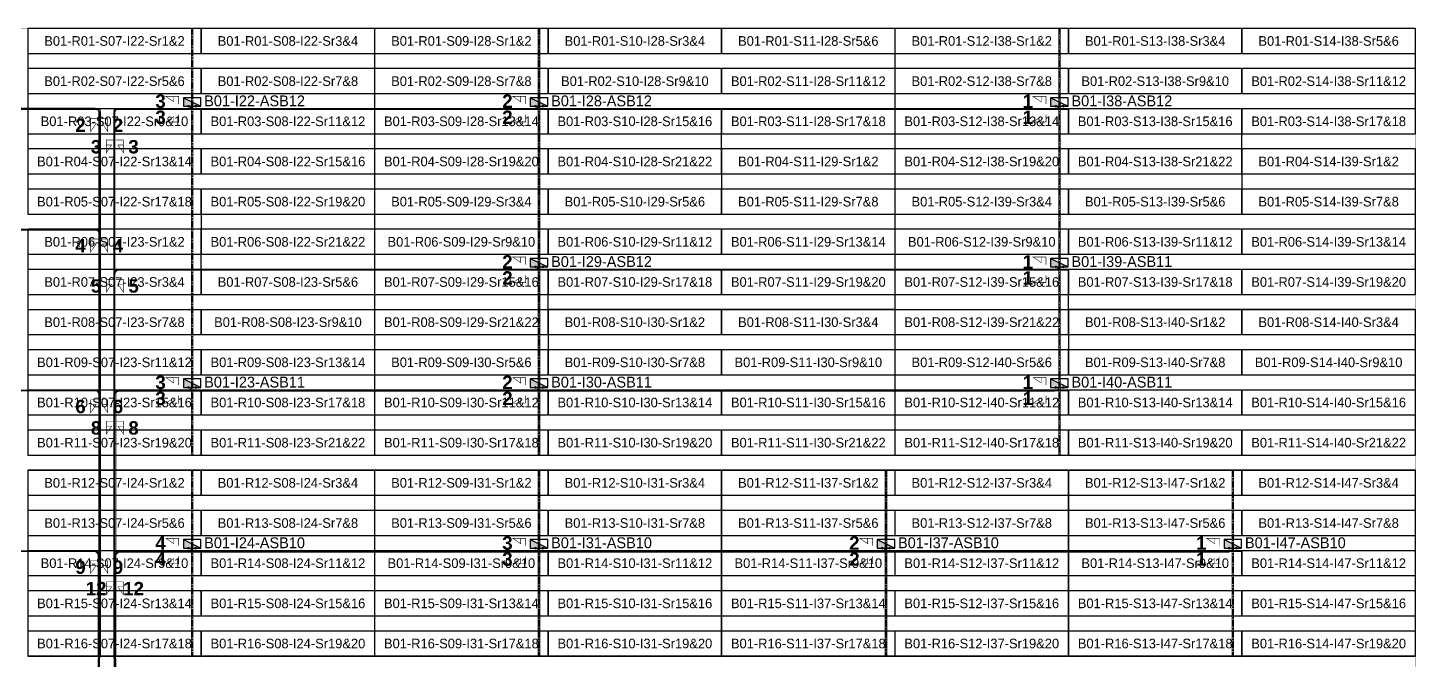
# Model space of a CAD drawing. Header units: metres. Extents: x 530339 to 530792, y 2674872 to 2675147.
# Drawn here: x 530533 to 530792.2, y 2675028.6 to 2675146.7 of the extents above; entities that cross this region are included whole.
import ezdxf
from ezdxf.enums import TextEntityAlignment as Align

# ---------------------------------------------------------------- set-up
doc = ezdxf.new("R2010")
doc.units = ezdxf.units.M
doc.linetypes.add('CENTER', pattern=[2, 1.25, -0.25, 0.25, -0.25])
doc.layers.add('Boundary-12.5 MW Block', color=6, linetype='Continuous', lineweight=9)
doc.layers.add('PILE', color=1, linetype='Continuous', lineweight=15)
for name, color, linetype in [('DC Trench BL-01', 40, 'Continuous'), ('E-Inverter Grouping', 2, 'Continuous'), ('Excavation', 7, 'Continuous'), ('Inverter Block-01', 7, 'Continuous'), ('LT Cable(AG) INV to LT Panel BL-01', 2, 'Continuous'), ('Messenger Wire Block-01 (Master Path)', 30, 'Continuous'), ('Messenger Wire Block-01 (MW Path)', 191, 'Continuous'), ('Messenger Wire Exc Link', 7, 'Continuous'), ('MMS Table Block-01', 8, 'Continuous'), ('Plan Line - DC BL-01', 40, 'Continuous'), ('Section Marking BL-01', 2, 'Continuous')]:
    doc.layers.add(name, color=color, linetype=linetype)
doc.styles.add('BoldTextStyle', font='arialbd.ttf')
doc.styles.get("Standard").update_dxf_attribs({"font": 'Adani Regular.ttf'})

# ---------------------------------------------------------------- blocks, each defined once
blk = doc.blocks.new('MMS Table (32.292 x 4.788)')
at = {"color": 0}
blk.add_lwpolyline([(0, -0.002), (0, 4.786), (32.292, 4.786), (32.292, -0.002)], close=True, dxfattribs=at)
at = {"color": 7}
blk.add_attdef('ID1', text='', height=1.8, dxfattribs=at).set_placement((16.146, 2.392), align=Align.MIDDLE_CENTER)
blk = doc.blocks.new('Inverter Block')
h = blk.add_hatch(color=0)
h.dxf.hatch_style = 1
h.paths.add_polyline_path([(-1.46, 2.27), (-1.46, 0.85), (1.46, 0.85)])
at = {"color": 0}
blk.add_lwpolyline([(1.46, 2.27), (-1.46, 2.27), (-1.46, 0.85), (1.46, 0.85)], close=True, dxfattribs=at)
blk.add_lwpolyline([(-1.46, 2.27), (1.46, 0.85)], dxfattribs=at)
at = {"layer": 'PILE'}
for centre in [(-0.61, 0.85), (0.61, 0.85)]:
    blk.add_circle(centre, 0.156, dxfattribs=at)
at = {"color": 7}
blk.add_attdef('ID', (-1.46, 3.01), '', height=1.8, dxfattribs=at)

msp = doc.modelspace()

# ---------------------------------------------------------------- linework, layer by layer
at = {"layer": 'Boundary-12.5 MW Block', "const_width": 0.05}
msp.add_lwpolyline([(530338.75, 2675146.58), (530792.14, 2675146.58), (530792.14, 2674871.79), (530338.75, 2674871.79)], close=True, dxfattribs=at)
at = {"layer": 'DC Trench BL-01', "color": 40, "const_width": 0.15}
for points in [[(530563.9, 2675146.58), (530563.6, 2675146.58), (530563.6, 2675066.79), (530563.9, 2675066.79)], [(530628.68, 2675146.58), (530628.38, 2675146.58), (530628.38, 2675066.79), (530628.68, 2675066.79)], [(530725.86, 2675146.58), (530725.56, 2675146.58), (530725.56, 2675066.79), (530725.86, 2675066.79)], [(530563.9, 2675064.08), (530563.6, 2675064.08), (530563.6, 2675029.29), (530563.9, 2675029.29)], [(530628.68, 2675064.08), (530628.38, 2675064.08), (530628.38, 2675029.29), (530628.68, 2675029.29)], [(530693.47, 2675064.08), (530693.17, 2675064.08), (530693.17, 2675029.29), (530693.47, 2675029.29)], [(530758.25, 2675064.08), (530757.95, 2675064.08), (530757.95, 2675029.29), (530758.25, 2675029.29)]]:
    msp.add_lwpolyline(points, close=True, dxfattribs=at)
at = {"layer": 'E-Inverter Grouping'}
for points in [[(530597.78, 2675104.29), (530565.49, 2675104.29), (530565.49, 2675111.79), (530533.1, 2675111.79), (530533.1, 2675146.58), (530597.78, 2675146.58)], [(530694.96, 2675146.58), (530694.96, 2675126.79), (530662.57, 2675126.79), (530662.57, 2675119.29), (530597.88, 2675119.29), (530597.88, 2675146.58)], [(530792.14, 2675146.58), (530792.14, 2675126.79), (530759.74, 2675126.79), (530759.74, 2675119.29), (530695.06, 2675119.29), (530695.06, 2675146.58)], [(530662.67, 2675116.58), (530662.67, 2675124.08), (530694.96, 2675124.08), (530694.96, 2675096.79), (530630.18, 2675096.79), (530630.18, 2675089.29), (530597.88, 2675089.29), (530597.88, 2675116.58)], [(530759.84, 2675116.58), (530759.84, 2675124.08), (530792.14, 2675124.08), (530792.14, 2675096.79), (530727.35, 2675096.79), (530727.35, 2675089.29), (530695.06, 2675089.29), (530695.06, 2675116.58)], [(530565.39, 2675101.58), (530597.78, 2675101.58), (530597.78, 2675066.79), (530533.1, 2675066.79), (530533.1, 2675109.08), (530565.39, 2675109.08)], [(530694.96, 2675066.79), (530597.88, 2675066.79), (530597.88, 2675086.58), (530630.28, 2675086.58), (530630.28, 2675094.08), (530694.96, 2675094.08)], [(530792.14, 2675066.79), (530695.06, 2675066.79), (530695.06, 2675086.58), (530727.45, 2675086.58), (530727.45, 2675094.08), (530792.14, 2675094.08)]]:
    msp.add_lwpolyline(points, close=True, dxfattribs=at)
at = {"layer": 'E-Inverter Grouping', "color": 3}
for points in [[(530597.78, 2675029.29), (530533.1, 2675029.29), (530533.1, 2675064.08), (530597.78, 2675064.08)], [(530662.57, 2675029.29), (530597.88, 2675029.29), (530597.88, 2675064.08), (530662.57, 2675064.08)], [(530727.35, 2675029.29), (530662.67, 2675029.29), (530662.67, 2675064.08), (530727.35, 2675064.08)], [(530792.14, 2675029.29), (530727.45, 2675029.29), (530727.45, 2675064.08), (530792.14, 2675064.08)]]:
    msp.add_lwpolyline(points, close=True, dxfattribs=at)
at = {"layer": 'Excavation', "color": 3, "const_width": 0.1}
for points in [[(530555.11, 2675003.68), (530553.27, 2675004.48), (530546.35, 2675004.48), (530546.35, 2675028.6)], [(530556.67, 2675004.64), (530556.67, 2675008.14), (530549.35, 2675014.66), (530549.35, 2675028.6)]]:
    msp.add_lwpolyline(points, dxfattribs=at)
at = {"layer": 'LT Cable(AG) INV to LT Panel BL-01'}
for points in [[(530556.15, 2675003.25), (530555.51, 2675003.25, -0.154546), (530554.99, 2675003.41), (530553.46, 2675004.49, 0.103275), (530553.1, 2675004.57), (530547.33, 2675004.57, -0.414214), (530546.43, 2675005.47), (530546.43, 2675028.55, -0.022395), (530546.44, 2675028.63), (530546.48, 2675029.15, 0.022395), (530546.49, 2675029.23), (530546.49, 2675130.62, 0.414214), (530545.59, 2675131.52), (530406.07, 2675131.52, -0.414214), (530405.17, 2675132.42), (530405.17, 2675132.69)], [(530556.15, 2675003.27), (530555.52, 2675003.27, -0.154417), (530555, 2675003.44), (530553.47, 2675004.52, 0.103275), (530553.11, 2675004.59), (530547.36, 2675004.59, -0.414214), (530546.46, 2675005.49), (530546.46, 2675028.55, -0.022395), (530546.46, 2675028.63), (530546.51, 2675029.15, 0.022395), (530546.51, 2675029.23), (530546.51, 2675130.65, 0.414214), (530545.61, 2675131.55), (530503.24, 2675131.55, -0.414214), (530502.34, 2675132.45), (530502.34, 2675132.69)], [(530558.14, 2675003.2), (530555.5, 2675003.2, -0.154808), (530554.98, 2675003.36), (530553.45, 2675004.44, 0.103275), (530553.09, 2675004.52), (530547.28, 2675004.52, -0.414214), (530546.38, 2675005.42), (530546.38, 2675028.56, -0.022395), (530546.39, 2675028.64), (530546.43, 2675029.15, 0.022395), (530546.44, 2675029.23), (530546.44, 2675108.07, 0.414214), (530545.54, 2675108.97), (530406.07, 2675108.97, -0.414214), (530405.17, 2675109.87), (530405.17, 2675110.19)], [(530556.15, 2675003.22), (530555.51, 2675003.22, -0.154677), (530554.99, 2675003.39), (530553.46, 2675004.47, 0.103275), (530553.1, 2675004.54), (530547.31, 2675004.54, -0.414214), (530546.41, 2675005.44), (530546.41, 2675028.56, -0.022395), (530546.41, 2675028.64), (530546.46, 2675029.15, 0.022395), (530546.46, 2675029.23), (530546.46, 2675108.1, 0.414214), (530545.56, 2675109), (530503.24, 2675109, -0.414214), (530502.34, 2675109.9), (530502.34, 2675110.19)], [(530558.14, 2675003.15), (530555.49, 2675003.15, -0.155071), (530554.97, 2675003.31), (530553.44, 2675004.39, 0.103275), (530553.08, 2675004.47), (530547.23, 2675004.47, -0.414214), (530546.33, 2675005.37), (530546.33, 2675028.56, -0.022395), (530546.34, 2675028.64), (530546.38, 2675029.15, 0.022395), (530546.39, 2675029.23), (530546.39, 2675078.02, 0.414214), (530545.49, 2675078.92), (530406.07, 2675078.92, -0.414214), (530405.17, 2675079.82), (530405.17, 2675080.19)], [(530558.14, 2675003.17), (530555.49, 2675003.17, -0.154939), (530554.97, 2675003.34), (530553.45, 2675004.42, 0.103275), (530553.08, 2675004.49), (530547.26, 2675004.49, -0.414214), (530546.36, 2675005.39), (530546.36, 2675028.56, -0.022395), (530546.36, 2675028.64), (530546.41, 2675029.15, 0.022395), (530546.41, 2675029.23), (530546.41, 2675078.05, 0.414214), (530545.51, 2675078.95), (530503.24, 2675078.95, -0.414214), (530502.34, 2675079.85), (530502.34, 2675080.19)], [(530560.3, 2675003.07), (530555.46, 2675003.07, -0.155472), (530554.94, 2675003.24), (530553.42, 2675004.32, 0.103275), (530553.06, 2675004.39), (530547.16, 2675004.39, -0.414214), (530546.26, 2675005.29), (530546.26, 2675028.56, -0.022395), (530546.26, 2675028.64), (530546.31, 2675029.16, 0.022395), (530546.31, 2675029.24), (530546.31, 2675047.95, 0.414214), (530545.41, 2675048.85), (530373.67, 2675048.85, -0.414214), (530372.77, 2675049.75), (530372.77, 2675050.19)], [(530560.3, 2675003.1), (530555.47, 2675003.1, -0.155338), (530554.95, 2675003.26), (530553.43, 2675004.34, 0.103275), (530553.07, 2675004.42), (530547.18, 2675004.42, -0.414214), (530546.28, 2675005.32), (530546.28, 2675028.56, -0.022395), (530546.29, 2675028.64), (530546.33, 2675029.15, 0.022395), (530546.34, 2675029.23), (530546.34, 2675047.97, 0.414214), (530545.44, 2675048.87), (530438.46, 2675048.87, -0.414214), (530437.56, 2675049.77), (530437.56, 2675050.19)], [(530558.14, 2675003.12), (530555.48, 2675003.12, -0.155204), (530554.96, 2675003.29), (530553.43, 2675004.37, 0.103275), (530553.07, 2675004.44), (530547.21, 2675004.44, -0.414214), (530546.31, 2675005.34), (530546.31, 2675028.56, -0.022395), (530546.31, 2675028.64), (530546.36, 2675029.15, 0.022395), (530546.36, 2675029.23), (530546.36, 2675048, 0.414214), (530545.46, 2675048.9), (530503.24, 2675048.9, -0.414214), (530502.34, 2675049.8), (530502.34, 2675050.19)]]:
    msp.add_lwpolyline(points, format="xyb", dxfattribs=at)
at = {"layer": 'LT Cable(AG) INV to LT Panel BL-01', "color": 5}
for points in [[(530557.17, 2675003.62, -0.325999), (530556.54, 2675004.48), (530556.54, 2675007.68, 0.214019), (530556.24, 2675008.35), (530549.53, 2675014.33, -0.214019), (530549.23, 2675015), (530549.23, 2675028.56, 0.020683), (530549.22, 2675028.63), (530549.18, 2675029.13, -0.020683), (530549.18, 2675029.2), (530549.18, 2675130.66, -0.414214), (530550.08, 2675131.56), (530562.85, 2675131.56, 0.414214), (530563.75, 2675132.46), (530563.75, 2675132.69)], [(530557.17, 2675003.65, -0.317911), (530556.57, 2675004.5), (530556.57, 2675007.69, 0.214019), (530556.27, 2675008.37), (530549.55, 2675014.34, -0.214019), (530549.25, 2675015.02), (530549.25, 2675028.56, 0.020683), (530549.25, 2675028.63), (530549.21, 2675029.13, -0.020683), (530549.21, 2675029.2), (530549.21, 2675130.64, -0.414214), (530550.11, 2675131.54), (530627.63, 2675131.54, 0.414214), (530628.53, 2675132.44), (530628.53, 2675132.69)], [(530557.17, 2675003.69, -0.309777), (530556.59, 2675004.53), (530556.59, 2675007.71, 0.214019), (530556.29, 2675008.38), (530549.58, 2675014.36, -0.214019), (530549.28, 2675015.03), (530549.28, 2675028.56, 0.020683), (530549.27, 2675028.63), (530549.23, 2675029.13, -0.020683), (530549.23, 2675029.2), (530549.23, 2675130.61, -0.414214), (530550.13, 2675131.51), (530724.81, 2675131.51, 0.414214), (530725.71, 2675132.41), (530725.71, 2675132.69)], [(530557.17, 2675003.72, -0.301586), (530556.62, 2675004.55), (530556.62, 2675007.72, 0.214019), (530556.32, 2675008.39), (530549.6, 2675014.37, -0.214019), (530549.3, 2675015.04), (530549.3, 2675028.56, 0.020683), (530549.3, 2675028.63), (530549.26, 2675029.13, -0.020683), (530549.26, 2675029.2), (530549.26, 2675100.59, -0.414214), (530550.16, 2675101.49), (530627.63, 2675101.49, 0.414214), (530628.53, 2675102.39), (530628.53, 2675102.69)], [(530559.24, 2675003.68), (530557.54, 2675003.68, -0.414214), (530556.64, 2675004.58), (530556.64, 2675007.73, 0.214019), (530556.34, 2675008.4), (530549.63, 2675014.38, -0.214019), (530549.33, 2675015.05), (530549.33, 2675028.56, 0.020683), (530549.32, 2675028.63), (530549.28, 2675029.13, -0.020683), (530549.28, 2675029.21), (530549.28, 2675100.56, -0.414214), (530550.18, 2675101.46), (530724.81, 2675101.46, 0.414214), (530725.71, 2675102.36), (530725.71, 2675102.69)], [(530559.24, 2675003.7), (530557.57, 2675003.7, -0.414214), (530556.67, 2675004.6), (530556.67, 2675007.74, 0.214019), (530556.37, 2675008.41), (530549.65, 2675014.39, -0.214019), (530549.35, 2675015.06), (530549.35, 2675028.56, 0.020683), (530549.35, 2675028.64), (530549.31, 2675029.13, -0.020683), (530549.31, 2675029.21), (530549.31, 2675078.04, -0.414214), (530550.21, 2675078.94), (530562.85, 2675078.94, 0.414214), (530563.75, 2675079.84), (530563.75, 2675080.19)], [(530559.24, 2675003.73), (530557.59, 2675003.73, -0.414214), (530556.69, 2675004.63), (530556.69, 2675007.75, 0.214019), (530556.39, 2675008.42), (530549.68, 2675014.4, -0.214019), (530549.38, 2675015.07), (530549.38, 2675028.56, 0.020683), (530549.37, 2675028.64), (530549.33, 2675029.13, -0.020683), (530549.33, 2675029.21), (530549.33, 2675078.01, -0.414214), (530550.23, 2675078.91), (530627.63, 2675078.91, 0.414214), (530628.53, 2675079.81), (530628.53, 2675080.19)], [(530559.24, 2675003.75), (530557.62, 2675003.75, -0.414214), (530556.72, 2675004.65), (530556.72, 2675007.76, 0.214019), (530556.42, 2675008.43), (530549.7, 2675014.41, -0.214019), (530549.4, 2675015.08), (530549.4, 2675028.56, 0.020683), (530549.4, 2675028.64), (530549.36, 2675029.13, -0.020683), (530549.36, 2675029.21), (530549.36, 2675077.99, -0.414214), (530550.26, 2675078.89), (530724.81, 2675078.89, 0.414214), (530725.71, 2675079.79), (530725.71, 2675080.19)], [(530561.18, 2675003.78), (530557.64, 2675003.78, -0.414214), (530556.74, 2675004.68), (530556.74, 2675007.77, 0.214019), (530556.44, 2675008.44), (530549.73, 2675014.42, -0.214019), (530549.43, 2675015.09), (530549.43, 2675028.56, 0.020683), (530549.42, 2675028.64), (530549.38, 2675029.14, -0.020683), (530549.38, 2675029.21), (530549.38, 2675047.96, -0.414214), (530550.28, 2675048.86), (530562.85, 2675048.86, 0.414214), (530563.75, 2675049.76), (530563.75, 2675050.19)], [(530561.18, 2675003.8), (530557.67, 2675003.8, -0.414214), (530556.77, 2675004.7), (530556.77, 2675007.78, 0.214019), (530556.47, 2675008.46), (530549.75, 2675014.43, -0.214019), (530549.45, 2675015.11), (530549.45, 2675028.57, 0.020683), (530549.45, 2675028.64), (530549.41, 2675029.14, -0.020683), (530549.41, 2675029.21), (530549.41, 2675047.94, -0.414214), (530550.31, 2675048.84), (530627.63, 2675048.84, 0.414214), (530628.53, 2675049.74), (530628.53, 2675050.19)], [(530561.18, 2675003.83), (530557.69, 2675003.83, -0.414214), (530556.79, 2675004.73), (530556.79, 2675007.79, 0.214019), (530556.49, 2675008.47), (530549.78, 2675014.44, -0.214019), (530549.48, 2675015.12), (530549.48, 2675028.57, 0.020683), (530549.47, 2675028.64), (530549.43, 2675029.14, -0.020683), (530549.43, 2675029.21), (530549.43, 2675047.91, -0.414214), (530550.33, 2675048.81), (530692.42, 2675048.81, 0.414214), (530693.32, 2675049.71), (530693.32, 2675050.19)], [(530561.18, 2675003.85), (530557.72, 2675003.85, -0.414214), (530556.82, 2675004.75), (530556.82, 2675007.81, 0.214019), (530556.52, 2675008.48), (530549.8, 2675014.46, -0.214019), (530549.5, 2675015.13), (530549.5, 2675028.57, 0.020683), (530549.5, 2675028.64), (530549.46, 2675029.14, -0.020683), (530549.46, 2675029.21), (530549.46, 2675047.89, -0.414214), (530550.36, 2675048.79), (530757.2, 2675048.79, 0.414214), (530758.1, 2675049.69), (530758.1, 2675050.19)]]:
    msp.add_lwpolyline(points, format="xyb", dxfattribs=at)
at = {"layer": 'Messenger Wire Block-01 (Master Path)'}
for points in [[(530403.53, 2675131.44), (530546.4, 2675131.44)], [(530546.4, 2675029.19), (530546.4, 2675131.44)], [(530549.31, 2675029.17), (530549.31, 2675131.44)], [(530549.31, 2675131.44), (530727.35, 2675131.44)], [(530403.53, 2675108.94), (530546.4, 2675108.94)], [(530549.31, 2675101.44), (530727.35, 2675101.44)], [(530403.53, 2675078.94), (530546.4, 2675078.94)], [(530549.31, 2675078.94), (530727.35, 2675078.94)], [(530371.14, 2675048.94), (530546.4, 2675048.94)], [(530549.31, 2675048.94), (530759.74, 2675048.94)]]:
    msp.add_lwpolyline(points, dxfattribs=at)
at = {"layer": 'Messenger Wire Block-01 (MW Path)', "const_width": 0.1}
for points in [[(530403.53, 2675131.44), (530546.4, 2675131.44)], [(530546.65, 2675029.19), (530546.65, 2675131.44)], [(530549.06, 2675029.17), (530549.06, 2675131.44)], [(530549.31, 2675131.44), (530727.35, 2675131.44)], [(530403.53, 2675108.94), (530546.4, 2675108.94)], [(530549.31, 2675101.44), (530727.35, 2675101.44)], [(530403.53, 2675078.94), (530546.4, 2675078.94)], [(530549.31, 2675078.94), (530727.35, 2675078.94)], [(530549.56, 2675029.17), (530549.56, 2675078.94)], [(530371.14, 2675048.94), (530546.4, 2675048.94)], [(530546.15, 2675029.19), (530546.15, 2675048.94)], [(530549.31, 2675048.94), (530759.74, 2675048.94)]]:
    msp.add_lwpolyline(points, dxfattribs=at)
at = {"layer": 'Messenger Wire Exc Link'}
for points in [[(530546.35, 2675028.6), (530546.4, 2675029.19)], [(530549.35, 2675028.6), (530549.31, 2675029.17)]]:
    msp.add_lwpolyline(points, dxfattribs=at)
at = {"layer": 'Plan Line - DC BL-01', "color": 6, "linetype": 'CENTER'}
for points in [[(530563.75, 2675146.58), (530563.75, 2675066.79)], [(530628.53, 2675146.58), (530628.53, 2675066.79)], [(530725.71, 2675146.58), (530725.71, 2675066.79)], [(530563.75, 2675064.08), (530563.75, 2675029.29)], [(530628.53, 2675064.08), (530628.53, 2675029.29)], [(530693.32, 2675064.08), (530693.32, 2675029.29)], [(530758.1, 2675064.08), (530758.1, 2675029.29)]]:
    msp.add_lwpolyline(points, dxfattribs=at)
at = {"layer": 'Section Marking BL-01', "color": 94, "lineweight": 35, "true_color": 0x00a500, "const_width": 0.1}
for points in [[(530561.25, 2675132.44), (530561.25, 2675133.83), (530558.85, 2675133.83), (530560.33, 2675132.82), (530560.33, 2675133.83)], [(530626.03, 2675132.44), (530626.03, 2675133.83), (530623.63, 2675133.83), (530625.11, 2675132.82), (530625.11, 2675133.83)], [(530723.21, 2675132.44), (530723.21, 2675133.83), (530720.81, 2675133.83), (530722.29, 2675132.82), (530722.29, 2675133.83)], [(530546.2, 2675129.69), (530544.81, 2675129.69), (530544.81, 2675127.29), (530545.82, 2675128.77), (530544.81, 2675128.77)], [(530546.6, 2675129.69), (530547.99, 2675129.69), (530547.99, 2675127.29), (530546.98, 2675128.77), (530547.99, 2675128.77)], [(530561.25, 2675130.44), (530561.25, 2675129.05), (530558.85, 2675129.05), (530560.33, 2675130.06), (530560.33, 2675129.05)], [(530626.03, 2675130.44), (530626.03, 2675129.05), (530623.63, 2675129.05), (530625.11, 2675130.06), (530625.11, 2675129.05)], [(530723.21, 2675130.44), (530723.21, 2675129.05), (530720.81, 2675129.05), (530722.29, 2675130.06), (530722.29, 2675129.05)], [(530549.11, 2675125.69), (530547.72, 2675125.69), (530547.72, 2675123.29), (530548.73, 2675124.77), (530547.72, 2675124.77)], [(530549.51, 2675125.69), (530550.9, 2675125.69), (530550.9, 2675123.29), (530549.89, 2675124.77), (530550.9, 2675124.77)], [(530546.2, 2675107.19), (530544.81, 2675107.19), (530544.81, 2675104.79), (530545.82, 2675106.27), (530544.81, 2675106.27)], [(530546.6, 2675107.19), (530547.99, 2675107.19), (530547.99, 2675104.79), (530546.98, 2675106.27), (530547.99, 2675106.27)], [(530626.03, 2675102.44), (530626.03, 2675103.83), (530623.63, 2675103.83), (530625.11, 2675102.82), (530625.11, 2675103.83)], [(530723.21, 2675102.44), (530723.21, 2675103.83), (530720.81, 2675103.83), (530722.29, 2675102.82), (530722.29, 2675103.83)], [(530549.11, 2675099.69), (530547.72, 2675099.69), (530547.72, 2675097.29), (530548.73, 2675098.77), (530547.72, 2675098.77)], [(530549.51, 2675099.69), (530550.9, 2675099.69), (530550.9, 2675097.29), (530549.89, 2675098.77), (530550.9, 2675098.77)], [(530626.03, 2675100.44), (530626.03, 2675099.05), (530623.63, 2675099.05), (530625.11, 2675100.06), (530625.11, 2675099.05)], [(530723.21, 2675100.44), (530723.21, 2675099.05), (530720.81, 2675099.05), (530722.29, 2675100.06), (530722.29, 2675099.05)], [(530561.25, 2675079.94), (530561.25, 2675081.33), (530558.85, 2675081.33), (530560.33, 2675080.32), (530560.33, 2675081.33)], [(530626.03, 2675079.94), (530626.03, 2675081.33), (530623.63, 2675081.33), (530625.11, 2675080.32), (530625.11, 2675081.33)], [(530723.21, 2675079.94), (530723.21, 2675081.33), (530720.81, 2675081.33), (530722.29, 2675080.32), (530722.29, 2675081.33)], [(530561.25, 2675077.94), (530561.25, 2675076.55), (530558.85, 2675076.55), (530560.33, 2675077.56), (530560.33, 2675076.55)], [(530626.03, 2675077.94), (530626.03, 2675076.55), (530623.63, 2675076.55), (530625.11, 2675077.56), (530625.11, 2675076.55)], [(530723.21, 2675077.94), (530723.21, 2675076.55), (530720.81, 2675076.55), (530722.29, 2675077.56), (530722.29, 2675076.55)], [(530546.2, 2675077.19), (530544.81, 2675077.19), (530544.81, 2675074.79), (530545.82, 2675076.27), (530544.81, 2675076.27)], [(530546.6, 2675077.19), (530547.99, 2675077.19), (530547.99, 2675074.79), (530546.98, 2675076.27), (530547.99, 2675076.27)], [(530549.11, 2675073.19), (530547.72, 2675073.19), (530547.72, 2675070.79), (530548.73, 2675072.27), (530547.72, 2675072.27)], [(530549.51, 2675073.19), (530550.9, 2675073.19), (530550.9, 2675070.79), (530549.89, 2675072.27), (530550.9, 2675072.27)], [(530561.25, 2675049.94), (530561.25, 2675051.33), (530558.85, 2675051.33), (530560.33, 2675050.32), (530560.33, 2675051.33)], [(530626.03, 2675049.94), (530626.03, 2675051.33), (530623.63, 2675051.33), (530625.11, 2675050.32), (530625.11, 2675051.33)], [(530690.82, 2675049.94), (530690.82, 2675051.33), (530688.42, 2675051.33), (530689.9, 2675050.32), (530689.9, 2675051.33)], [(530755.6, 2675049.94), (530755.6, 2675051.33), (530753.2, 2675051.33), (530754.68, 2675050.32), (530754.68, 2675051.33)], [(530546.2, 2675047.19), (530544.81, 2675047.19), (530544.81, 2675044.79), (530545.82, 2675046.27), (530544.81, 2675046.27)], [(530546.6, 2675047.19), (530547.99, 2675047.19), (530547.99, 2675044.79), (530546.98, 2675046.27), (530547.99, 2675046.27)], [(530561.25, 2675047.94), (530561.25, 2675046.55), (530558.85, 2675046.55), (530560.33, 2675047.56), (530560.33, 2675046.55)], [(530626.03, 2675047.94), (530626.03, 2675046.55), (530623.63, 2675046.55), (530625.11, 2675047.56), (530625.11, 2675046.55)], [(530690.82, 2675047.94), (530690.82, 2675046.55), (530688.42, 2675046.55), (530689.9, 2675047.56), (530689.9, 2675046.55)], [(530755.6, 2675047.94), (530755.6, 2675046.55), (530753.2, 2675046.55), (530754.68, 2675047.56), (530754.68, 2675046.55)], [(530549.11, 2675043.19), (530547.72, 2675043.19), (530547.72, 2675040.79), (530548.73, 2675042.27), (530547.72, 2675042.27)], [(530549.51, 2675043.19), (530550.9, 2675043.19), (530550.9, 2675040.79), (530549.89, 2675042.27), (530550.9, 2675042.27)]]:
    msp.add_lwpolyline(points, dxfattribs=at)

# ---------------------------------------------------------------- block references
at = {"layer": 'Inverter Block-01'}
ref = msp.add_blockref('Inverter Block', (530563.75, 2675131.03), dxfattribs=dict(at, xscale=1.124999999976148, yscale=1.124999999976148, zscale=1.124999999976148))
ref.add_attrib('ID', 'B01-I22-ASB12', (530566, 2675131.98), dxfattribs={"layer": '0', "color": 7, "height": 2.025})
ref = msp.add_blockref('Inverter Block', (530628.53, 2675131.03), dxfattribs=dict(at, xscale=1.124999999976148, yscale=1.124999999976148, zscale=1.124999999976148))
ref.add_attrib('ID', 'B01-I28-ASB12', (530630.79, 2675131.98), dxfattribs={"layer": '0', "color": 7, "height": 2.025})
ref = msp.add_blockref('Inverter Block', (530725.71, 2675131.03), dxfattribs=dict(at, xscale=1.124999999976148, yscale=1.124999999976148, zscale=1.124999999976148))
ref.add_attrib('ID', 'B01-I38-ASB12', (530727.96, 2675131.98), dxfattribs={"layer": '0', "color": 7, "height": 2.025})
ref = msp.add_blockref('Inverter Block', (530628.53, 2675101.03), dxfattribs=dict(at, xscale=1.124999999976148, yscale=1.124999999976148, zscale=1.124999999976148))
ref.add_attrib('ID', 'B01-I29-ASB12', (530630.79, 2675101.98), dxfattribs={"layer": '0', "color": 7, "height": 2.025})
ref = msp.add_blockref('Inverter Block', (530725.71, 2675101.03), dxfattribs=dict(at, xscale=1.124999999976148, yscale=1.124999999976148, zscale=1.124999999976148))
ref.add_attrib('ID', 'B01-I39-ASB11', (530727.96, 2675101.98), dxfattribs={"layer": '0', "color": 7, "height": 2.025})
ref = msp.add_blockref('Inverter Block', (530563.75, 2675078.53), dxfattribs=dict(at, xscale=1.124999999976148, yscale=1.124999999976148, zscale=1.124999999976148))
ref.add_attrib('ID', 'B01-I23-ASB11', (530566, 2675079.48), dxfattribs={"layer": '0', "color": 7, "height": 2.025})
ref = msp.add_blockref('Inverter Block', (530628.53, 2675078.53), dxfattribs=dict(at, xscale=1.124999999976148, yscale=1.124999999976148, zscale=1.124999999976148))
ref.add_attrib('ID', 'B01-I30-ASB11', (530630.79, 2675079.48), dxfattribs={"layer": '0', "color": 7, "height": 2.025})
ref = msp.add_blockref('Inverter Block', (530725.71, 2675078.53), dxfattribs=dict(at, xscale=1.124999999976148, yscale=1.124999999976148, zscale=1.124999999976148))
ref.add_attrib('ID', 'B01-I40-ASB11', (530727.96, 2675079.48), dxfattribs={"layer": '0', "color": 7, "height": 2.025})
ref = msp.add_blockref('Inverter Block', (530563.75, 2675048.53), dxfattribs=dict(at, xscale=1.124999999976148, yscale=1.124999999976148, zscale=1.124999999976148))
ref.add_attrib('ID', 'B01-I24-ASB10', (530566, 2675049.48), dxfattribs={"layer": '0', "color": 7, "height": 2.025})
ref = msp.add_blockref('Inverter Block', (530628.53, 2675048.53), dxfattribs=dict(at, xscale=1.124999999976148, yscale=1.124999999976148, zscale=1.124999999976148))
ref.add_attrib('ID', 'B01-I31-ASB10', (530630.79, 2675049.48), dxfattribs={"layer": '0', "color": 7, "height": 2.025})
ref = msp.add_blockref('Inverter Block', (530693.32, 2675048.53), dxfattribs=dict(at, xscale=1.124999999976148, yscale=1.124999999976148, zscale=1.124999999976148))
ref.add_attrib('ID', 'B01-I37-ASB10', (530695.57, 2675049.48), dxfattribs={"layer": '0', "color": 7, "height": 2.025})
ref = msp.add_blockref('Inverter Block', (530758.1, 2675048.53), dxfattribs=dict(at, xscale=1.124999999976148, yscale=1.124999999976148, zscale=1.124999999976148))
ref.add_attrib('ID', 'B01-I47-ASB10', (530760.36, 2675049.48), dxfattribs={"layer": '0', "color": 7, "height": 2.025})
at = {"layer": 'MMS Table Block-01'}
for p, values in [((530533.1, 2675141.79), {'ID1': 'B01-R01-S07-I22-Sr1&2'}), ((530565.49, 2675141.79), {'ID1': 'B01-R01-S08-I22-Sr3&4'}), ((530597.88, 2675141.79), {'ID1': 'B01-R01-S09-I28-Sr1&2'}), ((530630.28, 2675141.79), {'ID1': 'B01-R01-S10-I28-Sr3&4'}), ((530662.67, 2675141.79), {'ID1': 'B01-R01-S11-I28-Sr5&6'}), ((530695.06, 2675141.79), {'ID1': 'B01-R01-S12-I38-Sr1&2'}), ((530727.45, 2675141.79), {'ID1': 'B01-R01-S13-I38-Sr3&4'}), ((530759.84, 2675141.79), {'ID1': 'B01-R01-S14-I38-Sr5&6'}), ((530533.1, 2675134.29), {'ID1': 'B01-R02-S07-I22-Sr5&6'}), ((530565.49, 2675134.29), {'ID1': 'B01-R02-S08-I22-Sr7&8'}), ((530597.88, 2675134.29), {'ID1': 'B01-R02-S09-I28-Sr7&8'}), ((530630.28, 2675134.29), {'ID1': 'B01-R02-S10-I28-Sr9&10'}), ((530662.67, 2675134.29), {'ID1': 'B01-R02-S11-I28-Sr11&12'}), ((530695.06, 2675134.29), {'ID1': 'B01-R02-S12-I38-Sr7&8'}), ((530727.45, 2675134.29), {'ID1': 'B01-R02-S13-I38-Sr9&10'}), ((530759.84, 2675134.29), {'ID1': 'B01-R02-S14-I38-Sr11&12'}), ((530533.1, 2675126.79), {'ID1': 'B01-R03-S07-I22-Sr9&10'}), ((530565.49, 2675126.79), {'ID1': 'B01-R03-S08-I22-Sr11&12'}), ((530597.88, 2675126.79), {'ID1': 'B01-R03-S09-I28-Sr13&14'}), ((530630.28, 2675126.79), {'ID1': 'B01-R03-S10-I28-Sr15&16'}), ((530662.67, 2675126.79), {'ID1': 'B01-R03-S11-I28-Sr17&18'}), ((530695.06, 2675126.79), {'ID1': 'B01-R03-S12-I38-Sr13&14'}), ((530727.45, 2675126.79), {'ID1': 'B01-R03-S13-I38-Sr15&16'}), ((530759.84, 2675126.79), {'ID1': 'B01-R03-S14-I38-Sr17&18'}), ((530533.1, 2675119.29), {'ID1': 'B01-R04-S07-I22-Sr13&14'}), ((530565.49, 2675119.29), {'ID1': 'B01-R04-S08-I22-Sr15&16'}), ((530597.88, 2675119.29), {'ID1': 'B01-R04-S09-I28-Sr19&20'}), ((530630.28, 2675119.29), {'ID1': 'B01-R04-S10-I28-Sr21&22'}), ((530662.67, 2675119.29), {'ID1': 'B01-R04-S11-I29-Sr1&2'}), ((530695.06, 2675119.29), {'ID1': 'B01-R04-S12-I38-Sr19&20'}), ((530727.45, 2675119.29), {'ID1': 'B01-R04-S13-I38-Sr21&22'}), ((530759.84, 2675119.29), {'ID1': 'B01-R04-S14-I39-Sr1&2'}), ((530533.1, 2675111.79), {'ID1': 'B01-R05-S07-I22-Sr17&18'}), ((530565.49, 2675111.79), {'ID1': 'B01-R05-S08-I22-Sr19&20'}), ((530597.88, 2675111.79), {'ID1': 'B01-R05-S09-I29-Sr3&4'}), ((530630.28, 2675111.79), {'ID1': 'B01-R05-S10-I29-Sr5&6'}), ((530662.67, 2675111.79), {'ID1': 'B01-R05-S11-I29-Sr7&8'}), ((530695.06, 2675111.79), {'ID1': 'B01-R05-S12-I39-Sr3&4'}), ((530727.45, 2675111.79), {'ID1': 'B01-R05-S13-I39-Sr5&6'}), ((530759.84, 2675111.79), {'ID1': 'B01-R05-S14-I39-Sr7&8'}), ((530533.1, 2675104.29), {'ID1': 'B01-R06-S07-I23-Sr1&2'}), ((530565.49, 2675104.29), {'ID1': 'B01-R06-S08-I22-Sr21&22'}), ((530597.88, 2675104.29), {'ID1': 'B01-R06-S09-I29-Sr9&10'}), ((530630.28, 2675104.29), {'ID1': 'B01-R06-S10-I29-Sr11&12'}), ((530662.67, 2675104.29), {'ID1': 'B01-R06-S11-I29-Sr13&14'}), ((530695.06, 2675104.29), {'ID1': 'B01-R06-S12-I39-Sr9&10'}), ((530727.45, 2675104.29), {'ID1': 'B01-R06-S13-I39-Sr11&12'}), ((530759.84, 2675104.29), {'ID1': 'B01-R06-S14-I39-Sr13&14'}), ((530533.1, 2675096.79), {'ID1': 'B01-R07-S07-I23-Sr3&4'}), ((530565.49, 2675096.79), {'ID1': 'B01-R07-S08-I23-Sr5&6'}), ((530597.88, 2675096.79), {'ID1': 'B01-R07-S09-I29-Sr15&16'}), ((530630.28, 2675096.79), {'ID1': 'B01-R07-S10-I29-Sr17&18'}), ((530662.67, 2675096.79), {'ID1': 'B01-R07-S11-I29-Sr19&20'}), ((530695.06, 2675096.79), {'ID1': 'B01-R07-S12-I39-Sr15&16'}), ((530727.45, 2675096.79), {'ID1': 'B01-R07-S13-I39-Sr17&18'}), ((530759.84, 2675096.79), {'ID1': 'B01-R07-S14-I39-Sr19&20'}), ((530533.1, 2675089.29), {'ID1': 'B01-R08-S07-I23-Sr7&8'}), ((530565.49, 2675089.29), {'ID1': 'B01-R08-S08-I23-Sr9&10'}), ((530597.88, 2675089.29), {'ID1': 'B01-R08-S09-I29-Sr21&22'}), ((530630.28, 2675089.29), {'ID1': 'B01-R08-S10-I30-Sr1&2'}), ((530662.67, 2675089.29), {'ID1': 'B01-R08-S11-I30-Sr3&4'}), ((530695.06, 2675089.29), {'ID1': 'B01-R08-S12-I39-Sr21&22'}), ((530727.45, 2675089.29), {'ID1': 'B01-R08-S13-I40-Sr1&2'}), ((530759.84, 2675089.29), {'ID1': 'B01-R08-S14-I40-Sr3&4'}), ((530533.1, 2675081.79), {'ID1': 'B01-R09-S07-I23-Sr11&12'}), ((530565.49, 2675081.79), {'ID1': 'B01-R09-S08-I23-Sr13&14'}), ((530597.88, 2675081.79), {'ID1': 'B01-R09-S09-I30-Sr5&6'}), ((530630.28, 2675081.79), {'ID1': 'B01-R09-S10-I30-Sr7&8'}), ((530662.67, 2675081.79), {'ID1': 'B01-R09-S11-I30-Sr9&10'}), ((530695.06, 2675081.79), {'ID1': 'B01-R09-S12-I40-Sr5&6'}), ((530727.45, 2675081.79), {'ID1': 'B01-R09-S13-I40-Sr7&8'}), ((530759.84, 2675081.79), {'ID1': 'B01-R09-S14-I40-Sr9&10'}), ((530533.1, 2675074.29), {'ID1': 'B01-R10-S07-I23-Sr15&16'}), ((530565.49, 2675074.29), {'ID1': 'B01-R10-S08-I23-Sr17&18'}), ((530597.88, 2675074.29), {'ID1': 'B01-R10-S09-I30-Sr11&12'}), ((530630.28, 2675074.29), {'ID1': 'B01-R10-S10-I30-Sr13&14'}), ((530662.67, 2675074.29), {'ID1': 'B01-R10-S11-I30-Sr15&16'}), ((530695.06, 2675074.29), {'ID1': 'B01-R10-S12-I40-Sr11&12'}), ((530727.45, 2675074.29), {'ID1': 'B01-R10-S13-I40-Sr13&14'}), ((530759.84, 2675074.29), {'ID1': 'B01-R10-S14-I40-Sr15&16'}), ((530533.1, 2675066.79), {'ID1': 'B01-R11-S07-I23-Sr19&20'}), ((530565.49, 2675066.79), {'ID1': 'B01-R11-S08-I23-Sr21&22'}), ((530597.88, 2675066.79), {'ID1': 'B01-R11-S09-I30-Sr17&18'}), ((530630.28, 2675066.79), {'ID1': 'B01-R11-S10-I30-Sr19&20'}), ((530662.67, 2675066.79), {'ID1': 'B01-R11-S11-I30-Sr21&22'}), ((530695.06, 2675066.79), {'ID1': 'B01-R11-S12-I40-Sr17&18'}), ((530727.45, 2675066.79), {'ID1': 'B01-R11-S13-I40-Sr19&20'}), ((530759.84, 2675066.79), {'ID1': 'B01-R11-S14-I40-Sr21&22'}), ((530533.1, 2675059.29), {'ID1': 'B01-R12-S07-I24-Sr1&2'}), ((530565.49, 2675059.29), {'ID1': 'B01-R12-S08-I24-Sr3&4'}), ((530597.88, 2675059.29), {'ID1': 'B01-R12-S09-I31-Sr1&2'}), ((530630.28, 2675059.29), {'ID1': 'B01-R12-S10-I31-Sr3&4'}), ((530662.67, 2675059.29), {'ID1': 'B01-R12-S11-I37-Sr1&2'}), ((530695.06, 2675059.29), {'ID1': 'B01-R12-S12-I37-Sr3&4'}), ((530727.45, 2675059.29), {'ID1': 'B01-R12-S13-I47-Sr1&2'}), ((530759.84, 2675059.29), {'ID1': 'B01-R12-S14-I47-Sr3&4'}), ((530533.1, 2675051.79), {'ID1': 'B01-R13-S07-I24-Sr5&6'}), ((530565.49, 2675051.79), {'ID1': 'B01-R13-S08-I24-Sr7&8'}), ((530597.88, 2675051.79), {'ID1': 'B01-R13-S09-I31-Sr5&6'}), ((530630.28, 2675051.79), {'ID1': 'B01-R13-S10-I31-Sr7&8'}), ((530662.67, 2675051.79), {'ID1': 'B01-R13-S11-I37-Sr5&6'}), ((530695.06, 2675051.79), {'ID1': 'B01-R13-S12-I37-Sr7&8'}), ((530727.45, 2675051.79), {'ID1': 'B01-R13-S13-I47-Sr5&6'}), ((530759.84, 2675051.79), {'ID1': 'B01-R13-S14-I47-Sr7&8'}), ((530533.1, 2675044.29), {'ID1': 'B01-R14-S07-I24-Sr9&10'}), ((530565.49, 2675044.29), {'ID1': 'B01-R14-S08-I24-Sr11&12'}), ((530597.88, 2675044.29), {'ID1': 'B01-R14-S09-I31-Sr9&10'}), ((530630.28, 2675044.29), {'ID1': 'B01-R14-S10-I31-Sr11&12'}), ((530662.67, 2675044.29), {'ID1': 'B01-R14-S11-I37-Sr9&10'}), ((530695.06, 2675044.29), {'ID1': 'B01-R14-S12-I37-Sr11&12'}), ((530727.45, 2675044.29), {'ID1': 'B01-R14-S13-I47-Sr9&10'}), ((530759.84, 2675044.29), {'ID1': 'B01-R14-S14-I47-Sr11&12'}), ((530533.1, 2675036.79), {'ID1': 'B01-R15-S07-I24-Sr13&14'}), ((530565.49, 2675036.79), {'ID1': 'B01-R15-S08-I24-Sr15&16'}), ((530597.88, 2675036.79), {'ID1': 'B01-R15-S09-I31-Sr13&14'}), ((530630.28, 2675036.79), {'ID1': 'B01-R15-S10-I31-Sr15&16'}), ((530662.67, 2675036.79), {'ID1': 'B01-R15-S11-I37-Sr13&14'}), ((530695.06, 2675036.79), {'ID1': 'B01-R15-S12-I37-Sr15&16'}), ((530727.45, 2675036.79), {'ID1': 'B01-R15-S13-I47-Sr13&14'}), ((530759.84, 2675036.79), {'ID1': 'B01-R15-S14-I47-Sr15&16'}), ((530533.1, 2675029.29), {'ID1': 'B01-R16-S07-I24-Sr17&18'}), ((530565.49, 2675029.29), {'ID1': 'B01-R16-S08-I24-Sr19&20'}), ((530597.88, 2675029.29), {'ID1': 'B01-R16-S09-I31-Sr17&18'}), ((530630.28, 2675029.29), {'ID1': 'B01-R16-S10-I31-Sr19&20'}), ((530662.67, 2675029.29), {'ID1': 'B01-R16-S11-I37-Sr17&18'}), ((530695.06, 2675029.29), {'ID1': 'B01-R16-S12-I37-Sr19&20'}), ((530727.45, 2675029.29), {'ID1': 'B01-R16-S13-I47-Sr17&18'}), ((530759.84, 2675029.29), {'ID1': 'B01-R16-S14-I47-Sr19&20'})]:
    msp.add_blockref('MMS Table (32.292 x 4.788)', p, dxfattribs=at).add_auto_attribs(values)

# ---------------------------------------------------------------- texts
at = {"layer": 'Section Marking BL-01', "color": 94, "true_color": 0x00a500, "style": 'BoldTextStyle'}
for s, p in [('3', (530557.85, 2675132.94)), ('2', (530622.63, 2675132.94)), ('1', (530719.81, 2675132.94)), ('2', (530542.9, 2675128.44)), ('2', (530549.9, 2675128.44)), ('3', (530557.85, 2675129.94)), ('2', (530622.63, 2675129.94)), ('1', (530719.81, 2675129.94)), ('3', (530545.81, 2675124.44)), ('3', (530552.81, 2675124.44)), ('4', (530542.9, 2675105.94)), ('4', (530549.9, 2675105.94)), ('2', (530622.63, 2675102.94)), ('1', (530719.81, 2675102.94)), ('2', (530622.63, 2675099.94)), ('1', (530719.81, 2675099.94)), ('5', (530545.81, 2675098.44)), ('5', (530552.81, 2675098.44)), ('3', (530557.85, 2675080.44)), ('2', (530622.63, 2675080.44)), ('1', (530719.81, 2675080.44)), ('3', (530557.85, 2675077.44)), ('2', (530622.63, 2675077.44)), ('1', (530719.81, 2675077.44)), ('6', (530542.9, 2675075.94)), ('6', (530549.9, 2675075.94)), ('8', (530545.81, 2675071.94)), ('8', (530552.81, 2675071.94)), ('4', (530557.85, 2675050.44)), ('3', (530622.63, 2675050.44)), ('2', (530687.42, 2675050.44)), ('1', (530752.2, 2675050.44)), ('9', (530542.9, 2675045.94)), ('9', (530549.9, 2675045.94)), ('4', (530557.85, 2675047.44)), ('3', (530622.63, 2675047.44)), ('2', (530687.42, 2675047.44)), ('1', (530752.2, 2675047.44)), ('12', (530545.81, 2675041.94)), ('12', (530552.81, 2675041.94))]:
    msp.add_text(s, height=2.5, dxfattribs=at).set_placement(p, align=Align.MIDDLE_CENTER)

doc.saveas('drawing.dxf')
